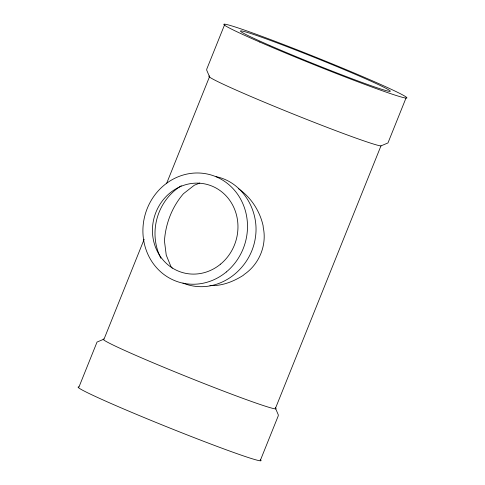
<?xml version="1.0" encoding="UTF-8"?>
<svg xmlns="http://www.w3.org/2000/svg" width="485" height="485" viewBox="0 0 485 485"><rect width="100%" height="100%" fill="white"/><g stroke="black" fill="none" stroke-linecap="round" stroke-linejoin="round"><path stroke-width="0.73" d="M78.988 386.969L97.036 342.064L104.039 339.106L144.166 239.281M224.797 24.25L206.743 69.155L206.725 70.216L209.714 77.182M166.494 183.742L209.732 76.181M275.268 408.819L380.961 145.894L387.964 142.936L406.012 98.031M260.202 460.75L278.257 415.845L278.275 414.784L275.286 407.818A93.162 3.577 21.9 0 1 189.762 377.863A93.162 3.577 21.9 0 1 103.929 339.063M199.82 183.039L194.333 185.221L183.439 193.721C172.102 206.834 165.561 223.706 164.451 240.96L166.24 255.116L170.896 266.453L172.284 268.205M209.926 285.574C221.839 286.18 233.358 281.639 243.282 275.334L244.216 274.437C259.317 264.167 267.108 245.089 263.203 227.204L263.149 225.913C259.863 210.993 250.994 197.304 238.408 188.665M182.918 283.076C215.952 296.474 250.927 270.794 255.462 237.116C259.408 210.896 242.918 182.063 216.08 176.673M160.917 258.305A53.229 49.452 -73.6 0 1 181.323 185.743M260.281 459.719A98.594 3.783 21.9 0 1 169.702 427.982A98.594 3.783 21.9 0 1 78.879 386.927M381.071 145.936A93.162 3.577 21.9 0 1 284.149 110.362A93.162 3.577 21.9 0 1 209.623 76.133M220.645 264.076A45.748 42.504 -73.6 0 0 212.254 186.204A45.748 42.504 -73.6 0 0 152.708 235.564A45.748 42.504 -73.6 0 0 220.645 264.076M269.745 45.463A80.728 3.098 21.9 0 0 389.667 91.38A80.728 3.098 21.9 0 0 286.811 46.578A80.728 3.098 21.9 0 0 269.745 45.463M259.778 42.056A98.594 3.783 21.9 0 0 406.121 98.073A98.594 3.783 21.9 0 0 280.318 43.292A98.594 3.783 21.9 0 0 259.778 42.056M226.313 271.982A55.939 51.974 -73.6 0 0 216.049 176.746A55.939 51.974 -73.6 0 0 143.239 237.11A55.939 51.974 -73.6 0 0 226.313 271.982"/></g></svg>
